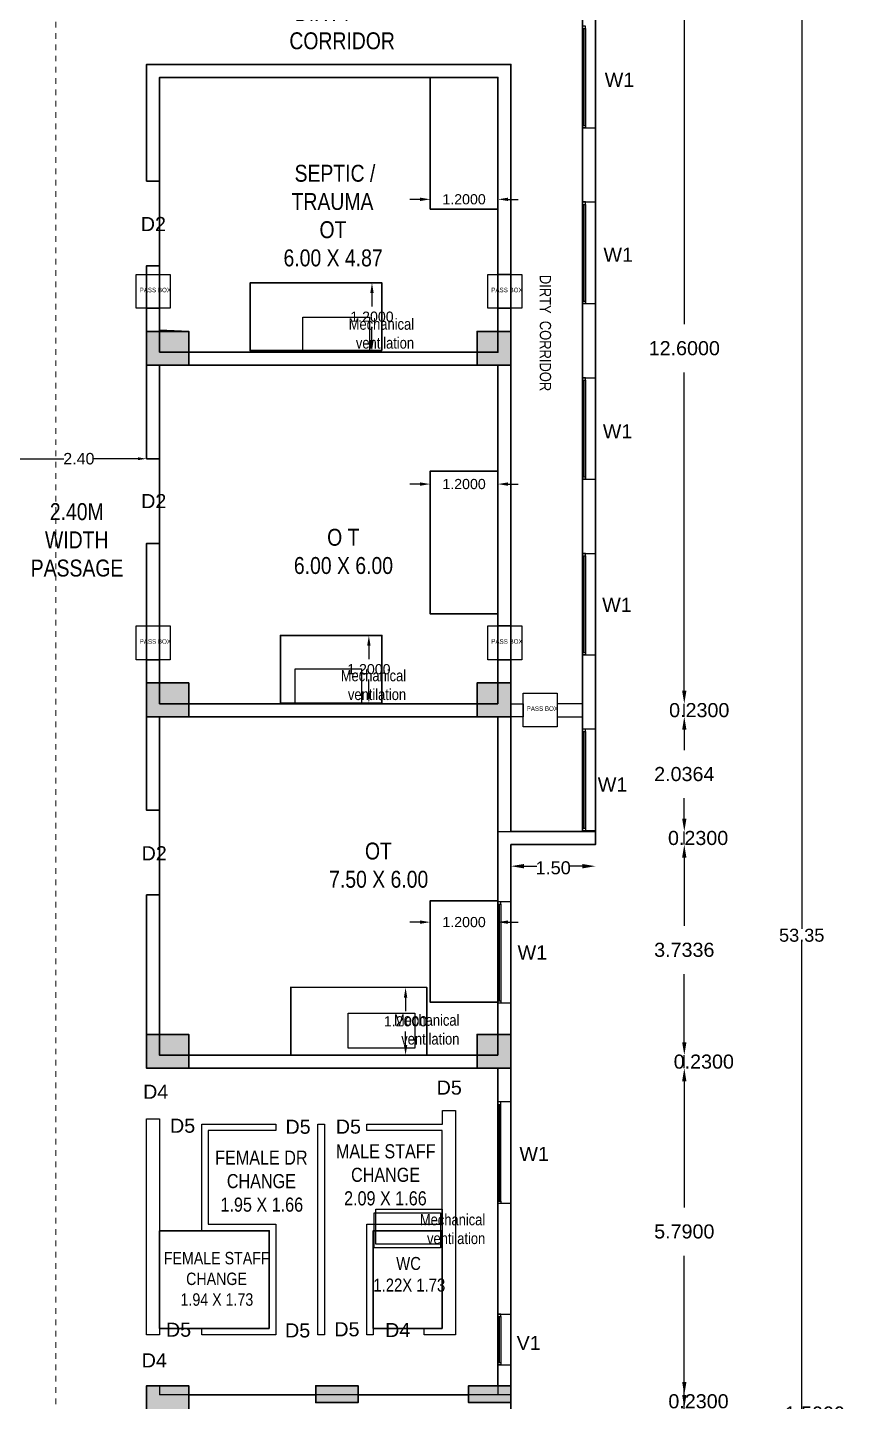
# Model space of a CAD drawing. Header units: metres. Extents: x -38 to 401, y 28 to 287.
# Drawn here: x 223.78 to 238.27, y 114.96 to 139.32 of the extents above; entities that cross this region are included whole.
import ezdxf

# ---------------------------------------------------------------- set-up
doc = ezdxf.new("R2010")
doc.units = ezdxf.units.M
doc.linetypes.add('CENTER', pattern=[2, 1.25, -0.25, 0.25, -0.25])
doc.layers.add('BLK_1_COVERED_AREA', color=140, linetype='Continuous', plot=False)
for name, color, linetype in [('BLK_1_FLR_3_AC_ROOM_10', 117, 'Continuous'), ('BLK_1_FLR_3_AC_ROOM_11', 117, 'Continuous'), ('BLK_1_FLR_3_AC_ROOM_12', 117, 'Continuous'), ('BLK_1_FLR_3_ACROOM_10_LIGHT_VENTILATION_1', 117, 'Continuous'), ('BLK_1_FLR_3_ACROOM_10_LIGHT_VENTILATION_2', 117, 'Continuous'), ('BLK_1_FLR_3_ACROOM_11_LIGHT_VENTILATION_1', 117, 'Continuous'), ('BLK_1_FLR_3_ACROOM_11_LIGHT_VENTILATION_2', 117, 'Continuous'), ('BLK_1_FLR_3_ACROOM_12_LIGHT_VENTILATION_1', 117, 'Continuous'), ('BLK_1_FLR_3_ACROOM_12_LIGHT_VENTILATION_2', 117, 'Continuous'), ('BLK_1_FLR_3_CARPET_AREA', 10, 'Continuous'), ('PATH_WAY', 140, 'Continuous'), ('UBEAM', 1, 'Continuous'), ('UHATCH', 8, 'Continuous')]:
    doc.layers.add(name, color=color, linetype=linetype)
for name, color, linetype, lineweight in [('BLK_1_FLR_3_BLT_UP_AREA', 4, 'Continuous', 30), ('BLK_1_FLR_3_WATER_CLOSET', 4, 'Continuous', 30), ('BLK_1_LVL_3_BLDG_FOOT_PRINT', 4, 'Continuous', 30), ('BLK_1_PLINTH_HEIGHT', 4, 'Continuous', 30), ('UCOLUMN', 6, 'Continuous', 30)]:
    doc.layers.add(name, color=color, linetype=linetype, lineweight=lineweight)
doc.styles.get("Standard").update_dxf_attribs({"font": 'arial.ttf'})
doc.dimstyles.get("Standard").update_dxf_attribs({"dimtxt": 0.18, "dimasz": 0.18, "dimexe": 0.18, "dimexo": 0.0625, "dimgap": 0.09, "dimtad": 0, "dimtih": 1, "dimtoh": 1, "dimdec": 4, "dimzin": 0, "dimdsep": 46, "dimtxsty": 'Standard', "dimcen": 0.09, "dimadec": 0, "dimazin": 0, "dimtfac": 1, "dimtdec": 4, "dimtofl": 0, "dimtmove": 0, "dimatfit": 3, "dimfxl": 0, "dimtolj": 1, "dimtzin": 0, "dimarcsym": 0})
doc.dimstyles.new('STANDARD$0', dxfattribs={"dimtxt": 7, "dimasz": 3, "dimexe": 3, "dimexo": 1, "dimgap": 1.5, "dimtad": 1, "dimdec": 1, "dimzin": 1, "dimdsep": 46, "dimlunit": 4, "dimtxsty": 'Standard', "dimblk": 'OBLIQUE', "dimcen": 0.09375, "dimdle": 1, "dimclrd": 8, "dimclre": 8, "dimclrt": 7, "dimadec": 1, "dimazin": 0, "dimtfac": 1, "dimtdec": 1, "dimtix": 1, "dimtmove": 2, "dimatfit": 3, "dimldrblk": 'ARCHTICK', "dimfxl": 0, "dimfrac": 2, "dimtolj": 1, "dimtzin": 0, "dimarcsym": 0})

# ---------------------------------------------------------------- blocks, each defined once
blk = doc.blocks.new('*D176')
at = {"color": 0, "lineweight": -2}
for p, q in [((232.586, 124.453), (232.818, 124.453)), ((233.626, 124.453), (233.393, 124.453))]:
    blk.add_line(p, q, dxfattribs=at)
at = {"color": 0}
for points in [[(232.586, 124.492), (232.586, 124.415), (232.356, 124.453)], [(233.626, 124.492), (233.626, 124.415), (233.856, 124.453)]]:
    blk.add_solid(points, dxfattribs=at)
at = {"layer": 'Defpoints', "color": 0}
for p in [(232.356, 124.837), (233.856, 124.837), (232.356, 124.453)]:
    blk.add_point(p, dxfattribs=at)
at = {"color": 0, "lineweight": 25, "insert": (233.106, 124.424), "char_height": 0.23, "attachment_point": 5}
blk.add_mtext('\\A1;1.50', dxfattribs=at)
blk = doc.blocks.new('*D183')
at = {"color": 0, "lineweight": -2}
for p, q in [((237.513, 149.673), (237.513, 123.345)), ((237.513, 96.783), (237.513, 123.11))]:
    blk.add_line(p, q, dxfattribs=at)
at = {"color": 0}
for points in [[(237.474, 149.673), (237.551, 149.673), (237.513, 149.903)], [(237.474, 96.783), (237.551, 96.783), (237.513, 96.553)]]:
    blk.add_solid(points, dxfattribs=at)
at = {"layer": 'Defpoints', "color": 0}
for p in [(233.856, 149.903), (232.356, 96.553), (237.513, 96.553)]:
    blk.add_point(p, dxfattribs=at)
at = {"color": 0, "lineweight": 25, "insert": (237.513, 123.228), "char_height": 0.23, "attachment_point": 5}
blk.add_mtext('\\A1;53.35', dxfattribs=at)
blk = doc.blocks.new('A$C4CCF6BF3')
at = {"layer": 'UHATCH', "linetype": 'Continuous'}
h = blk.add_hatch(color=256, dxfattribs=at)
h.dxf.hatch_style = 1
h.paths.add_polyline_path([(750, 0), (750, 300), (0, 300), (0, 0)])
at = {"layer": 'UCOLUMN', "linetype": 'Continuous'}
blk.add_lwpolyline([(0, 300), (0, 0), (750, 0), (750, 300)], close=True, dxfattribs=at)
blk = doc.blocks.new('600X600')
at = {"layer": 'UHATCH', "linetype": 'Continuous'}
h = blk.add_hatch(color=256, dxfattribs=at)
h.dxf.hatch_style = 1
h.paths.add_polyline_path([(600, 600), (0, 600), (0, 0), (600, 0)])
at = {"layer": 'UCOLUMN', "linetype": 'Continuous'}
blk.add_lwpolyline([(0, 0), (600, 0), (600, 600), (0, 600)], close=True, dxfattribs=at)
blk = doc.blocks.new('750 x 750')
blk.add_blockref('600X600', (0, 75))
blk = doc.blocks.new('600X750')
at = {"layer": 'UHATCH', "linetype": 'Continuous'}
h = blk.add_hatch(color=256, dxfattribs=at)
h.dxf.hatch_style = 1
h.paths.add_polyline_path([(0, 600), (-750, 600), (-750, 0), (0, 0)])
at = {"layer": 'UCOLUMN', "linetype": 'Continuous'}
blk.add_lwpolyline([(0, 0), (-750, 0), (-750, 600), (0, 600)], close=True, dxfattribs=at)
blk = doc.blocks.new('ASDFSDFSDFDFD')
at = {"layer": 'UBEAM'}
for name, p in [('600X750', (-5710, 21690)), ('600X750', (-5710, 15460)), ('600X750', (-5710, 9230)), ('600X750', (-5710, 3003)), ('A$C4CCF6BF3', (-3460, 3302)), ('A$C4CCF6BF3', (-750, 3302))]:
    blk.add_blockref(name, p, dxfattribs=at)
at = {"layer": 'UBEAM', "linetype": 'Continuous', "xscale": -1}
for p in [(0, 21615), (0, 15385), (0, 9155)]:
    blk.add_blockref('750 x 750', p, dxfattribs=at)
blk = doc.blocks.new('*D466')
at = {"color": 0, "lineweight": -2}
for p, q in [((235.431, 115.083), (235.431, 115.313)), ((235.431, 113.673), (235.431, 114.853)), ((235.431, 113.443), (235.431, 113.213))]:
    blk.add_line(p, q, dxfattribs=at)
at = {"color": 0}
for points in [[(235.393, 115.083), (235.469, 115.083), (235.431, 114.853)], [(235.393, 113.443), (235.469, 113.443), (235.431, 113.673)]]:
    blk.add_solid(points, dxfattribs=at)
at = {"layer": 'Defpoints', "color": 0}
for p in [(232.126, 114.853), (235.431, 114.853), (232.126, 113.673)]:
    blk.add_point(p, dxfattribs=at)
at = {"color": 0, "lineweight": 25, "insert": (235.188, 114.263), "char_height": 0.25, "attachment_point": 5}
blk.add_mtext('\\A1;1.1800', dxfattribs=at)
blk = doc.blocks.new('*D467')
at = {"color": 0, "lineweight": -2}
for p, q in [((235.431, 115.313), (235.431, 115.543)), ((235.431, 114.853), (235.431, 115.083)), ((235.431, 114.623), (235.431, 114.393))]:
    blk.add_line(p, q, dxfattribs=at)
at = {"color": 0}
for points in [[(235.393, 115.313), (235.469, 115.313), (235.431, 115.083)], [(235.393, 114.623), (235.469, 114.623), (235.431, 114.853)]]:
    blk.add_solid(points, dxfattribs=at)
at = {"layer": 'Defpoints', "color": 0}
for p in [(232.356, 115.083), (235.431, 115.083), (232.126, 114.853)]:
    blk.add_point(p, dxfattribs=at)
at = {"color": 0, "lineweight": 25, "insert": (235.683, 114.968), "char_height": 0.25, "attachment_point": 5}
blk.add_mtext('\\A1;0.2300', dxfattribs=at)
blk = doc.blocks.new('*D468')
at = {"color": 0, "lineweight": -2}
for p, q in [((235.431, 120.643), (235.431, 118.406)), ((235.431, 115.313), (235.431, 117.55))]:
    blk.add_line(p, q, dxfattribs=at)
at = {"color": 0}
for points in [[(235.393, 120.643), (235.469, 120.643), (235.431, 120.873)], [(235.393, 115.313), (235.469, 115.313), (235.431, 115.083)]]:
    blk.add_solid(points, dxfattribs=at)
at = {"layer": 'Defpoints', "color": 0}
for p in [(232.126, 120.873), (235.431, 120.873), (232.356, 115.083)]:
    blk.add_point(p, dxfattribs=at)
at = {"color": 0, "lineweight": 25, "insert": (235.431, 117.978), "char_height": 0.25, "attachment_point": 5}
blk.add_mtext('\\A1;5.7900', dxfattribs=at)
blk = doc.blocks.new('*D469')
at = {"color": 0, "lineweight": -2}
for p, q in [((235.431, 121.333), (235.431, 121.563)), ((235.431, 120.873), (235.431, 121.103)), ((235.431, 120.643), (235.431, 120.413))]:
    blk.add_line(p, q, dxfattribs=at)
at = {"color": 0}
for points in [[(235.393, 121.333), (235.469, 121.333), (235.431, 121.103)], [(235.393, 120.643), (235.469, 120.643), (235.431, 120.873)]]:
    blk.add_solid(points, dxfattribs=at)
at = {"layer": 'Defpoints', "color": 0}
for p in [(232.126, 121.103), (235.431, 121.103), (232.126, 120.873)]:
    blk.add_point(p, dxfattribs=at)
at = {"color": 0, "lineweight": 25, "insert": (235.777, 120.988), "char_height": 0.25, "attachment_point": 5}
blk.add_mtext('\\A1;0.2300', dxfattribs=at)
blk = doc.blocks.new('*D470')
at = {"color": 0, "lineweight": -2}
for p, q in [((235.431, 124.607), (235.431, 123.397)), ((235.431, 121.333), (235.431, 122.542))]:
    blk.add_line(p, q, dxfattribs=at)
at = {"color": 0}
for points in [[(235.393, 124.607), (235.469, 124.607), (235.431, 124.837)], [(235.393, 121.333), (235.469, 121.333), (235.431, 121.103)]]:
    blk.add_solid(points, dxfattribs=at)
at = {"layer": 'Defpoints', "color": 0}
for p in [(232.356, 124.837), (235.431, 124.837), (232.126, 121.103)]:
    blk.add_point(p, dxfattribs=at)
at = {"color": 0, "lineweight": 25, "insert": (235.431, 122.97), "char_height": 0.25, "attachment_point": 5}
blk.add_mtext('\\A1;3.7336', dxfattribs=at)
blk = doc.blocks.new('*D471')
at = {"color": 0, "lineweight": -2}
for p, q in [((235.431, 125.297), (235.431, 125.527)), ((235.431, 124.837), (235.431, 125.067)), ((235.431, 124.607), (235.431, 124.377))]:
    blk.add_line(p, q, dxfattribs=at)
at = {"color": 0}
for points in [[(235.393, 125.297), (235.469, 125.297), (235.431, 125.067)], [(235.393, 124.607), (235.469, 124.607), (235.431, 124.837)]]:
    blk.add_solid(points, dxfattribs=at)
at = {"layer": 'Defpoints', "color": 0}
for p in [(232.126, 125.067), (235.431, 125.067), (232.356, 124.837)]:
    blk.add_point(p, dxfattribs=at)
at = {"color": 0, "lineweight": 25, "insert": (235.676, 124.952), "char_height": 0.25, "attachment_point": 5}
blk.add_mtext('\\A1;0.2300', dxfattribs=at)
blk = doc.blocks.new('*D472')
at = {"color": 0, "lineweight": -2}
for p, q in [((235.431, 126.873), (235.431, 126.512)), ((235.431, 125.297), (235.431, 125.657))]:
    blk.add_line(p, q, dxfattribs=at)
at = {"color": 0}
for points in [[(235.393, 126.873), (235.469, 126.873), (235.431, 127.103)], [(235.393, 125.297), (235.469, 125.297), (235.431, 125.067)]]:
    blk.add_solid(points, dxfattribs=at)
at = {"layer": 'Defpoints', "color": 0}
for p in [(232.126, 127.103), (235.431, 127.103), (232.126, 125.067)]:
    blk.add_point(p, dxfattribs=at)
at = {"color": 0, "lineweight": 25, "insert": (235.431, 126.085), "char_height": 0.25, "attachment_point": 5}
blk.add_mtext('\\A1;2.0364', dxfattribs=at)
blk = doc.blocks.new('*D473')
at = {"color": 0, "lineweight": -2}
for p, q in [((235.431, 127.563), (235.431, 127.793)), ((235.431, 127.103), (235.431, 127.333)), ((235.431, 126.873), (235.431, 126.643))]:
    blk.add_line(p, q, dxfattribs=at)
at = {"color": 0}
for points in [[(235.393, 127.563), (235.469, 127.563), (235.431, 127.333)], [(235.393, 126.873), (235.469, 126.873), (235.431, 127.103)]]:
    blk.add_solid(points, dxfattribs=at)
at = {"layer": 'Defpoints', "color": 0}
for p in [(232.126, 127.333), (235.431, 127.333), (232.126, 127.103)]:
    blk.add_point(p, dxfattribs=at)
at = {"color": 0, "lineweight": 25, "insert": (235.696, 127.218), "char_height": 0.25, "attachment_point": 5}
blk.add_mtext('\\A1;0.2300', dxfattribs=at)
blk = doc.blocks.new('*D474')
at = {"color": 0, "lineweight": -2}
for p, q in [((235.431, 139.703), (235.431, 134.061)), ((235.431, 127.563), (235.431, 133.205))]:
    blk.add_line(p, q, dxfattribs=at)
at = {"color": 0}
for points in [[(235.393, 139.703), (235.469, 139.703), (235.431, 139.933)], [(235.393, 127.563), (235.469, 127.563), (235.431, 127.333)]]:
    blk.add_solid(points, dxfattribs=at)
at = {"layer": 'Defpoints', "color": 0}
for p in [(233.626, 139.933), (235.431, 139.933), (232.126, 127.333)]:
    blk.add_point(p, dxfattribs=at)
at = {"color": 0, "lineweight": 25, "insert": (235.431, 133.633), "char_height": 0.25, "attachment_point": 5}
blk.add_mtext('\\A1;12.6000', dxfattribs=at)
blk = doc.blocks.new('*D494')
at = {"color": 0, "lineweight": -2}
blk.add_line((239.229, 114.231), (239.229, 115.271), dxfattribs=at)
at = {"color": 0}
for points in [[(239.191, 115.271), (239.268, 115.271), (239.229, 115.501)], [(239.191, 114.231), (239.268, 114.231), (239.229, 114.001)]]:
    blk.add_solid(points, dxfattribs=at)
at = {"layer": 'Defpoints', "color": 0}
for p in [(239.229, 115.501), (241.071, 115.501), (241.071, 114.001)]:
    blk.add_point(p, dxfattribs=at)
at = {"color": 0, "lineweight": 25, "insert": (237.744, 114.751), "char_height": 0.25, "attachment_point": 5}
blk.add_mtext('\\A1;1.5000', dxfattribs=at)
blk = doc.blocks.new('*D742')
at = {"layer": 'Defpoints', "color": 0}
for p in [(223.496, 131.675), (223.496, 131.675), (225.896, 131.675)]:
    blk.add_point(p, dxfattribs=at)
at = {"layer": 'PATH_WAY', "color": 0, "lineweight": -2}
for p, q in [((223.648, 131.675), (224.428, 131.675)), ((225.743, 131.675), (224.963, 131.675))]:
    blk.add_line(p, q, dxfattribs=at)
at = {"layer": 'PATH_WAY', "color": 0}
for points in [[(223.648, 131.701), (223.648, 131.65), (223.496, 131.675)], [(225.743, 131.701), (225.743, 131.65), (225.896, 131.675)]]:
    blk.add_solid(points, dxfattribs=at)
at = {"layer": 'PATH_WAY', "color": 0, "lineweight": 30, "insert": (224.696, 131.675), "char_height": 0.2032, "attachment_point": 5}
blk.add_mtext('\\A1;2.40', dxfattribs=at)
blk = doc.blocks.new('*D979')
at = {"layer": 'BLK_1_FLR_3_ACROOM_12_LIGHT_VENTILATION_1', "color": 0, "lineweight": -2}
for p, q in [((230.006, 134.792), (229.713, 134.792)), ((229.893, 134.612), (229.893, 134.374)), ((229.893, 133.772), (229.893, 134.011)), ((230.006, 133.592), (229.713, 133.592))]:
    blk.add_line(p, q, dxfattribs=at)
at = {"layer": 'BLK_1_FLR_3_ACROOM_12_LIGHT_VENTILATION_1', "color": 0}
for points in [[(229.863, 134.612), (229.923, 134.612), (229.893, 134.792)], [(229.863, 133.772), (229.923, 133.772), (229.893, 133.592)]]:
    blk.add_solid(points, dxfattribs=at)
at = {"layer": 'Defpoints', "color": 0}
for p in [(230.069, 134.792), (229.893, 133.592), (230.069, 133.592)]:
    blk.add_point(p, dxfattribs=at)
at = {"layer": 'BLK_1_FLR_3_ACROOM_12_LIGHT_VENTILATION_1', "color": 0, "lineweight": 30, "insert": (229.893, 134.192), "char_height": 0.18, "attachment_point": 5}
blk.add_mtext('\\A1;1.2000', dxfattribs=at)
blk = doc.blocks.new('*D980')
at = {"layer": 'BLK_1_FLR_3_ACROOM_11_LIGHT_VENTILATION_1', "color": 0, "lineweight": -2}
for p, q in [((230.006, 128.544), (229.658, 128.544)), ((229.838, 128.364), (229.838, 128.125)), ((229.838, 127.524), (229.838, 127.762)), ((230.006, 127.344), (229.658, 127.344))]:
    blk.add_line(p, q, dxfattribs=at)
at = {"layer": 'BLK_1_FLR_3_ACROOM_11_LIGHT_VENTILATION_1', "color": 0}
for points in [[(229.808, 128.364), (229.868, 128.364), (229.838, 128.544)], [(229.808, 127.524), (229.868, 127.524), (229.838, 127.344)]]:
    blk.add_solid(points, dxfattribs=at)
at = {"layer": 'Defpoints', "color": 0}
for p in [(230.069, 128.544), (229.838, 127.344), (230.069, 127.344)]:
    blk.add_point(p, dxfattribs=at)
at = {"layer": 'BLK_1_FLR_3_ACROOM_11_LIGHT_VENTILATION_1', "color": 0, "lineweight": 30, "insert": (229.838, 127.944), "char_height": 0.18, "attachment_point": 5}
blk.add_mtext('\\A1;1.2000', dxfattribs=at)
blk = doc.blocks.new('*D981')
at = {"layer": 'BLK_1_FLR_3_ACROOM_10_LIGHT_VENTILATION_1', "color": 0, "lineweight": -2}
for p, q in [((230.926, 123.778), (230.926, 123.282)), ((232.126, 123.778), (232.126, 123.282)), ((230.746, 123.462), (230.566, 123.462)), ((232.306, 123.462), (232.486, 123.462))]:
    blk.add_line(p, q, dxfattribs=at)
at = {"layer": 'BLK_1_FLR_3_ACROOM_10_LIGHT_VENTILATION_1', "color": 0}
for points in [[(230.746, 123.492), (230.746, 123.432), (230.926, 123.462)], [(232.306, 123.492), (232.306, 123.432), (232.126, 123.462)]]:
    blk.add_solid(points, dxfattribs=at)
at = {"layer": 'Defpoints', "color": 0}
for p in [(230.926, 123.84), (232.126, 123.84), (232.126, 123.462)]:
    blk.add_point(p, dxfattribs=at)
at = {"layer": 'BLK_1_FLR_3_ACROOM_10_LIGHT_VENTILATION_1', "color": 0, "lineweight": 30, "insert": (231.526, 123.462), "char_height": 0.18, "attachment_point": 5}
blk.add_mtext('\\A1;1.2000', dxfattribs=at)
blk = doc.blocks.new('*D1090')
at = {"layer": 'BLK_1_FLR_3_ACROOM_10_LIGHT_VENTILATION_2', "color": 0, "lineweight": -2}
for p, q in [((230.805, 122.303), (230.309, 122.303)), ((230.489, 122.123), (230.489, 121.885)), ((230.489, 121.283), (230.489, 121.521)), ((230.805, 121.103), (230.309, 121.103))]:
    blk.add_line(p, q, dxfattribs=at)
at = {"layer": 'BLK_1_FLR_3_ACROOM_10_LIGHT_VENTILATION_2', "color": 0}
for points in [[(230.459, 122.123), (230.519, 122.123), (230.489, 122.303)], [(230.459, 121.283), (230.519, 121.283), (230.489, 121.103)]]:
    blk.add_solid(points, dxfattribs=at)
at = {"layer": 'Defpoints', "color": 0}
for p in [(230.867, 122.303), (230.489, 121.103), (230.867, 121.103)]:
    blk.add_point(p, dxfattribs=at)
at = {"layer": 'BLK_1_FLR_3_ACROOM_10_LIGHT_VENTILATION_2', "color": 0, "lineweight": 30, "insert": (230.489, 121.703), "char_height": 0.18, "attachment_point": 5}
blk.add_mtext('\\A1;1.2000', dxfattribs=at)
blk = doc.blocks.new('*D1091')
at = {"layer": 'BLK_1_FLR_3_ACROOM_11_LIGHT_VENTILATION_2', "color": 0, "lineweight": -2}
for p, q in [((230.926, 131.394), (230.926, 131.046)), ((232.126, 131.394), (232.126, 131.046)), ((230.746, 131.226), (230.566, 131.226)), ((232.306, 131.226), (232.486, 131.226))]:
    blk.add_line(p, q, dxfattribs=at)
at = {"layer": 'BLK_1_FLR_3_ACROOM_11_LIGHT_VENTILATION_2', "color": 0}
for points in [[(230.746, 131.256), (230.746, 131.196), (230.926, 131.226)], [(232.306, 131.256), (232.306, 131.196), (232.126, 131.226)]]:
    blk.add_solid(points, dxfattribs=at)
at = {"layer": 'Defpoints', "color": 0}
for p in [(230.926, 131.457), (232.126, 131.457), (232.126, 131.226)]:
    blk.add_point(p, dxfattribs=at)
at = {"layer": 'BLK_1_FLR_3_ACROOM_11_LIGHT_VENTILATION_2', "color": 0, "lineweight": 30, "insert": (231.526, 131.226), "char_height": 0.18, "attachment_point": 5}
blk.add_mtext('\\A1;1.2000', dxfattribs=at)
blk = doc.blocks.new('*D1092')
at = {"layer": 'BLK_1_FLR_3_ACROOM_12_LIGHT_VENTILATION_2', "color": 0, "lineweight": -2}
for p, q in [((230.926, 136.159), (230.926, 136.453)), ((232.126, 136.159), (232.126, 136.453)), ((230.746, 136.273), (230.566, 136.273)), ((232.306, 136.273), (232.486, 136.273))]:
    blk.add_line(p, q, dxfattribs=at)
at = {"layer": 'BLK_1_FLR_3_ACROOM_12_LIGHT_VENTILATION_2', "color": 0}
for points in [[(230.746, 136.303), (230.746, 136.243), (230.926, 136.273)], [(232.306, 136.303), (232.306, 136.243), (232.126, 136.273)]]:
    blk.add_solid(points, dxfattribs=at)
at = {"layer": 'Defpoints', "color": 0}
for p in [(230.926, 136.273), (230.926, 136.097), (232.126, 136.097)]:
    blk.add_point(p, dxfattribs=at)
at = {"layer": 'BLK_1_FLR_3_ACROOM_12_LIGHT_VENTILATION_2', "color": 0, "lineweight": 30, "insert": (231.526, 136.273), "char_height": 0.18, "attachment_point": 5}
blk.add_mtext('\\A1;1.2000', dxfattribs=at)

msp = doc.modelspace()

# ---------------------------------------------------------------- linework, layer by layer
at = {"linetype": 'CENTER', "lineweight": 20, "ltscale": 0.05}
msp.add_line((224.28651, 151.61908), (224.28651, 94.40435), dxfattribs=at)
at = {"color": 7, "lineweight": 25}
for p, q in [((233.85571, 137.54193), (233.85571, 139.34193)), ((233.62572, 137.55799), (233.62571, 139.29934)), ((233.64628, 137.58452), (233.64627, 139.29934)), ((233.6548, 137.58452), (233.65479, 139.29934)), ((233.67682, 139.29934), (233.67683, 137.55799)), ((225.89571, 138.66293), (232.35571, 138.66293)), ((225.89571, 136.59543), (225.89571, 138.66293)), ((232.35571, 138.66293), (232.35571, 134.94259)), ((232.12571, 138.43293), (226.12571, 138.43293)), ((226.12571, 138.43293), (226.12571, 136.59543)), ((232.12571, 134.94259), (232.12571, 138.43293)), ((233.62571, 137.54193), (233.85571, 137.54193)), ((233.85571, 137.54193), (233.85571, 136.22693)), ((226.12571, 136.59543), (225.89571, 136.59543)), ((233.62571, 136.22693), (233.85571, 136.22693)), ((233.62572, 134.44299), (233.62571, 136.18434)), ((233.64628, 134.46952), (233.64627, 136.18434)), ((233.6548, 134.46952), (233.65479, 136.18434)), ((233.67682, 136.18434), (233.67683, 134.44299)), ((233.85571, 134.42693), (233.85571, 136.22693)), ((232.35571, 134.94259), (232.12571, 134.94259)), ((225.89571, 133.56293), (225.89571, 134.34259)), ((225.89571, 134.34259), (226.12571, 134.34259)), ((226.12571, 134.34259), (226.12571, 133.56293)), ((232.12571, 133.56293), (232.12571, 134.34259)), ((232.12571, 134.34259), (232.35571, 134.34259)), ((232.35571, 134.34259), (232.35571, 128.71259)), ((233.62571, 134.42693), (233.85571, 134.42693)), ((233.85571, 134.42693), (233.85571, 133.11193)), ((226.12571, 133.56293), (232.12571, 133.56293)), ((225.89571, 131.67543), (225.89571, 133.33293)), ((232.12571, 133.33293), (226.12571, 133.33293)), ((226.12571, 133.33293), (226.12571, 131.67543)), ((232.12571, 128.71259), (232.12571, 133.33293)), ((233.62571, 133.11193), (233.85571, 133.11193)), ((233.62572, 131.32799), (233.62571, 133.06934)), ((233.64628, 131.35452), (233.64627, 133.06934)), ((233.6548, 131.35452), (233.65479, 133.06934)), ((233.67682, 133.06934), (233.67683, 131.32799)), ((233.85571, 131.31193), (233.85571, 133.11193)), ((226.12571, 131.67543), (225.89571, 131.67543)), ((233.62571, 131.31193), (233.85571, 131.31193)), ((233.85571, 131.31193), (233.85571, 129.99693)), ((233.62571, 129.99693), (233.85571, 129.99693)), ((233.62572, 128.21299), (233.62571, 129.95434)), ((233.64628, 128.23952), (233.64627, 129.95434)), ((233.6548, 128.23952), (233.65479, 129.95434)), ((233.67682, 129.95434), (233.67683, 128.21299)), ((233.85571, 128.19693), (233.85571, 129.99693)), ((232.35571, 128.71259), (232.12571, 128.71259)), ((233.62571, 128.19693), (233.85571, 128.19693)), ((233.85571, 128.19693), (233.85571, 126.88193)), ((233.85571, 126.88193), (233.62571, 126.88193)), ((233.62572, 125.09799), (233.62571, 126.83934)), ((233.64628, 125.12452), (233.64627, 126.83934)), ((233.6548, 125.12452), (233.65479, 126.83934)), ((233.67682, 126.83934), (233.67683, 125.09799)), ((233.85571, 124.83651), (233.85571, 126.88193)), ((232.12571, 121.10293), (232.12571, 125.06651)), ((232.12571, 125.06651), (233.85571, 125.06651)), ((233.85571, 125.08193), (233.62571, 125.08193)), ((232.35571, 120.87293), (232.35571, 124.83651)), ((232.35571, 124.83651), (233.85571, 124.83651)), ((226.12571, 123.94543), (225.89571, 123.94543)), ((225.89571, 123.94543), (225.89571, 121.47293)), ((226.12571, 121.10293), (226.12571, 123.94543)), ((232.35571, 123.82443), (232.12571, 123.82443)), ((232.12572, 122.04049), (232.12571, 123.78184)), ((232.14628, 122.06702), (232.14627, 123.78184)), ((232.1548, 122.06702), (232.15479, 123.78184)), ((232.17682, 123.78184), (232.17683, 122.04049)), ((232.35571, 122.02443), (232.35571, 123.82443)), ((232.35571, 122.02443), (232.12571, 122.02443)), ((232.12571, 121.10293), (226.12571, 121.10293)), ((225.89571, 120.87293), (232.12569, 120.87293)), ((232.12569, 120.87293), (232.12569, 115.08293)), ((232.35568, 120.87293), (232.35571, 120.87293)), ((232.35568, 120.87293), (232.35568, 115.08293)), ((232.35568, 120.27418), (232.12568, 120.27418)), ((232.12569, 120.25813), (232.12568, 118.51677)), ((232.14624, 120.23159), (232.14623, 118.51677)), ((232.15476, 120.23159), (232.15475, 118.51677)), ((232.17679, 118.51677), (232.1768, 120.25813)), ((232.35568, 120.27418), (232.35568, 118.47418)), ((225.89571, 119.97293), (226.12571, 119.97293)), ((225.89572, 116.14543), (225.89572, 119.97293)), ((226.12571, 119.97293), (226.12571, 116.14543)), ((232.12568, 118.47418), (232.12568, 117.27543)), ((232.35568, 118.47418), (232.12568, 118.47418)), ((232.35568, 118.47418), (232.35568, 116.51418)), ((232.12568, 117.04543), (232.12568, 116.51418)), ((232.35571, 116.14708), (232.35571, 117.04543)), ((232.12568, 116.51418), (232.35568, 116.51418)), ((232.12568, 115.63024), (232.12568, 116.47159)), ((232.14623, 115.65677), (232.14624, 116.47159)), ((232.15475, 115.65677), (232.15475, 116.47159)), ((232.17679, 116.47159), (232.17679, 115.63024)), ((232.35567, 115.61418), (232.35568, 116.51418)), ((226.12571, 116.14543), (225.89572, 116.14543)), ((232.12568, 115.61418), (232.35568, 115.61418)), ((232.35571, 115.08293), (232.35571, 107.70777))]:
    msp.add_line(p, q, dxfattribs=at)
for points in [[(233.62571, 139.29934), (233.67682, 139.29934), (233.67682, 139.34193), (233.62571, 139.34193)], [(233.62572, 137.58452), (233.67683, 137.58452), (233.67683, 137.54193), (233.62572, 137.54193)], [(233.62571, 136.18434), (233.67682, 136.18434), (233.67682, 136.22693), (233.62571, 136.22693)], [(226.3129, 134.34259), (225.7129, 134.34259), (225.7129, 134.94259), (226.3129, 134.94259)], [(225.89571, 134.94259), (226.12571, 134.94259), (226.12571, 135.09543), (225.89571, 135.09543)], [(232.5479, 134.34259), (231.9479, 134.34259), (231.9479, 134.94259), (232.5479, 134.94259)], [(233.62572, 134.46952), (233.67683, 134.46952), (233.67683, 134.42693), (233.62572, 134.42693)], [(228.66956, 134.18435), (229.84899, 134.18435), (229.84899, 133.56293), (228.66956, 133.56293)], [(233.62571, 133.06934), (233.67682, 133.06934), (233.67682, 133.11193), (233.62571, 133.11193)], [(233.62572, 131.35452), (233.67683, 131.35452), (233.67683, 131.31193), (233.62572, 131.31193)], [(225.89571, 128.71259), (226.12571, 128.71259), (226.12571, 130.17543), (225.89571, 130.17543)], [(233.62571, 129.95434), (233.67682, 129.95434), (233.67682, 129.99693), (233.62571, 129.99693)], [(226.3129, 128.11259), (225.7129, 128.11259), (225.7129, 128.71259), (226.3129, 128.71259)], [(232.5479, 128.11259), (231.9479, 128.11259), (231.9479, 128.71259), (232.5479, 128.71259)], [(233.62572, 128.23952), (233.67683, 128.23952), (233.67683, 128.19693), (233.62572, 128.19693)], [(228.52867, 127.95435), (229.7081, 127.95435), (229.7081, 127.33293), (228.52867, 127.33293)], [(233.17527, 126.92293), (232.57527, 126.92293), (232.57527, 127.52293), (233.17527, 127.52293)], [(233.62571, 126.83934), (233.67682, 126.83934), (233.67682, 126.88193), (233.62571, 126.88193)], [(233.62572, 125.12452), (233.67683, 125.12452), (233.67683, 125.08193), (233.62572, 125.08193)], [(232.12571, 123.78184), (232.17682, 123.78184), (232.17682, 123.82443), (232.12571, 123.82443)], [(232.12572, 122.06702), (232.17683, 122.06702), (232.17683, 122.02443), (232.12572, 122.02443)], [(229.47381, 121.84809), (230.65324, 121.84809), (230.65324, 121.22667), (229.47381, 121.22667)], [(232.12569, 120.23159), (232.1768, 120.23159), (232.1768, 120.27418), (232.12569, 120.27418)], [(228.9357, 119.88093), (229.0507, 119.88093), (229.0507, 116.14543), (228.9357, 116.14543)], [(229.96127, 118.37422), (231.1407, 118.37422), (231.1407, 117.7528), (229.96127, 117.7528)], [(232.12568, 118.51677), (232.17679, 118.51677), (232.17679, 118.47418), (232.12568, 118.47418)], [(229.93116, 118.31194), (231.11059, 118.31194), (231.11059, 117.69052), (229.93116, 117.69052)], [(232.12568, 116.47159), (232.17679, 116.47159), (232.17679, 116.51418), (232.12568, 116.51418)], [(232.12568, 115.65677), (232.17679, 115.65677), (232.17679, 115.61418), (232.12568, 115.61418)]]:
    msp.add_lwpolyline(points, close=True, dxfattribs=at)
for points in [[(233.62571, 137.54193), (233.62571, 136.22693)], [(233.62571, 134.42693), (233.62571, 133.11193)], [(233.62571, 131.31193), (233.62571, 129.99693)], [(225.89571, 128.11259), (226.12571, 128.11259), (226.12571, 127.33293), (232.12571, 127.33293), (232.12571, 128.11259), (232.35571, 128.11259), (232.35571, 127.33293), (232.57527, 127.33293), (232.57527, 127.10293), (226.12571, 127.10293), (226.12571, 125.44543), (225.89571, 125.44543), (225.89571, 128.11259)], [(233.62571, 128.19693), (233.62571, 127.33293), (233.17527, 127.33293), (233.17527, 127.10293), (233.62571, 127.10293), (233.62571, 126.88193)], [(229.8007, 119.88085), (231.14571, 119.88093), (231.14583, 120.12294), (231.37571, 120.12294), (231.37571, 116.14543), (230.8157, 116.14543), (230.8157, 116.26043), (231.1407, 116.26043), (231.1407, 117.99168), (229.9157, 117.99168), (229.9157, 116.14543), (229.8007, 116.14562), (229.8007, 118.10668), (231.1407, 118.10668), (231.1407, 119.76593), (229.8007, 119.76593), (229.8007, 119.88085)], [(226.8757, 116.14543), (226.8757, 116.26043), (228.0707, 116.26043), (228.0707, 117.99168), (226.8757, 117.99168), (226.8757, 119.88093), (228.1857, 119.88079), (228.1857, 119.76593), (226.9907, 119.76593), (226.9907, 118.10668), (228.1857, 118.10668), (228.1857, 116.14543), (226.8757, 116.14543)], [(225.89572, 115.08293), (225.89571, 115.24543), (226.12571, 115.24543), (226.12571, 115.08293)], [(232.35571, 115.08293), (226.12571, 115.08293)]]:
    msp.add_lwpolyline(points, dxfattribs=at)
at = {"layer": 'BLK_1_COVERED_AREA', "color": 140, "lineweight": 30}
msp.add_lwpolyline([(210.80571, 96.55304), (210.80571, 114.85374), (209.73558, 114.85304), (209.73558, 149.89714), (233.85571, 149.90304), (233.85571, 124.83662), (232.35571, 124.83662), (232.35571, 96.55304)], close=True, dxfattribs=at)
at = {"layer": 'BLK_1_FLR_3_AC_ROOM_10', "color": 2, "lineweight": 30}
msp.add_lwpolyline([(232.12569, 121.10293), (226.12571, 121.10293), (226.12571, 127.10293), (232.12569, 127.10293)], close=True, dxfattribs=at)
at = {"layer": 'BLK_1_FLR_3_AC_ROOM_11', "color": 2, "lineweight": 30}
msp.add_lwpolyline([(232.12571, 127.33293), (226.12571, 127.33293), (226.12571, 133.33293), (232.12571, 133.33293)], close=True, dxfattribs=at)
at = {"layer": 'BLK_1_FLR_3_AC_ROOM_12', "color": 2, "lineweight": 30}
msp.add_lwpolyline([(226.12571, 133.56293), (232.12571, 133.56293), (232.12571, 138.43293), (226.12571, 138.43293)], close=True, dxfattribs=at)
at = {"layer": 'BLK_1_FLR_3_ACROOM_10_LIGHT_VENTILATION_1', "color": 2, "lineweight": 30}
msp.add_lwpolyline([(232.12572, 123.84049), (232.12572, 122.04049), (230.92572, 122.04049), (230.92572, 123.84049)], close=True, dxfattribs=at)
at = {"layer": 'BLK_1_FLR_3_ACROOM_10_LIGHT_VENTILATION_2', "color": 2, "lineweight": 30}
msp.add_lwpolyline([(230.86736, 121.10293), (228.45531, 121.11067), (228.45531, 122.31067), (230.86736, 122.30293)], close=True, dxfattribs=at)
at = {"layer": 'BLK_1_FLR_3_ACROOM_11_LIGHT_VENTILATION_1', "color": 2, "lineweight": 30}
msp.add_lwpolyline([(230.06896, 127.34357), (228.26896, 127.34357), (228.26896, 128.54357), (230.06896, 128.54357)], close=True, dxfattribs=at)
at = {"layer": 'BLK_1_FLR_3_ACROOM_11_LIGHT_VENTILATION_2', "color": 2, "lineweight": 30}
msp.add_lwpolyline([(232.12571, 131.45684), (232.12571, 128.92609), (230.92571, 128.92609), (230.92571, 131.45684)], close=True, dxfattribs=at)
at = {"layer": 'BLK_1_FLR_3_ACROOM_12_LIGHT_VENTILATION_1', "color": 2, "lineweight": 30}
msp.add_lwpolyline([(230.06896, 133.59241), (227.73262, 133.59241), (227.73262, 134.79241), (230.06896, 134.79241)], close=True, dxfattribs=at)
at = {"layer": 'BLK_1_FLR_3_ACROOM_12_LIGHT_VENTILATION_2', "color": 2, "lineweight": 30}
msp.add_lwpolyline([(230.92571, 136.0966), (230.92571, 138.43293), (232.12571, 138.43293), (232.12571, 136.0966)], close=True, dxfattribs=at)
at = {"layer": 'BLK_1_FLR_3_BLT_UP_AREA', "color": 12, "lineweight": 30}
msp.add_lwpolyline([(210.80571, 96.5524), (210.80571, 114.85363), (209.73558, 114.85293), (209.73558, 149.89808), (233.85571, 149.90398), (233.85571, 124.83651), (232.35588, 124.83651), (232.35588, 96.5524)], close=True, dxfattribs=at)
at = {"layer": 'BLK_1_FLR_3_CARPET_AREA', "color": 15, "linetype": 'Continuous', "lineweight": 30}
msp.add_lwpolyline([(233.62571, 139.92704), (233.62571, 125.06651), (232.3557, 125.06651), (232.3557, 138.66293), (225.89571, 138.66293), (225.89571, 136.59543), (226.12571, 136.59543), (226.12571, 138.43293), (232.12571, 138.43293), (232.12571, 133.93293), (231.75571, 133.93293), (231.75571, 133.56293), (226.64571, 133.56293), (226.64571, 133.93293), (226.12571, 133.95276), (226.12571, 135.09543), (225.89571, 135.09543), (225.89571, 131.67543), (226.12571, 131.67543), (226.12571, 133.33293), (232.12571, 133.33293), (232.12571, 127.70293), (231.75571, 127.70293), (231.75571, 127.33293), (226.64571, 127.33293), (226.64571, 127.70293), (226.12571, 127.70293), (226.12571, 130.17543), (225.89571, 130.17543), (225.89571, 125.44543), (226.12571, 125.44543), (226.12571, 127.10293), (232.12569, 127.10293), (232.12569, 121.47293), (231.75571, 121.47293), (231.75571, 121.10293), (226.64571, 121.10293), (226.64571, 121.47293), (226.12571, 121.47293), (226.12571, 123.94543), (225.89571, 123.94543), (225.89571, 120.87293), (232.12569, 120.87293), (232.12569, 115.24543), (231.60571, 115.24543), (231.60571, 115.08293), (229.64571, 115.08293), (229.64571, 115.24543), (228.89571, 115.24543), (228.89571, 115.08293), (226.64571, 115.08293), (226.64571, 115.24543), (225.89571, 115.24543), (225.89571, 114.85293)], dxfattribs=at)
at = {"layer": 'BLK_1_FLR_3_WATER_CLOSET', "color": 2, "lineweight": 30}
msp.add_lwpolyline([(228.0707, 116.26043), (226.12571, 116.26043), (226.12571, 117.99168), (228.0707, 117.99168)], close=True, dxfattribs=at)
at = {"layer": 'BLK_1_FLR_3_WATER_CLOSET', "color": 1, "lineweight": 30}
msp.add_lwpolyline([(231.1407, 116.26043), (229.9157, 116.26043), (229.9157, 117.99168), (231.1407, 117.99168)], close=True, dxfattribs=at)
at = {"layer": 'BLK_1_LVL_3_BLDG_FOOT_PRINT', "color": 1}
msp.add_lwpolyline([(210.8057, 96.55293), (210.8057, 114.85363), (209.73557, 114.85293), (209.73557, 149.89704), (233.8557, 149.90293), (233.85571, 124.83651), (232.35571, 124.83651), (232.3557, 96.55293)], close=True, dxfattribs=at)
at = {"layer": 'BLK_1_PLINTH_HEIGHT', "color": 3, "lineweight": 30}
msp.add_lwpolyline([(231.1407, 116.26043), (229.9157, 116.26043), (229.9157, 117.99168), (231.1407, 117.99168)], close=True, dxfattribs=at)

# ---------------------------------------------------------------- block references
at = {"color": 7, "lineweight": 25, "xscale": 0.001, "yscale": 0.001, "zscale": 0.001}
msp.add_blockref('ASDFSDFSDFDFD', (232.35571, 111.64293), dxfattribs=at)
msp.add_blockref('ASDFSDFSDFDFD', (232.35571, 111.64293), dxfattribs=at)

# ---------------------------------------------------------------- texts
at = {"color": 7, "lineweight": 25}
for s, insert, char_height, width, attachment_point in [('{\\fArial Narrow|b0|i0|c0|p34; DIRTY  CORRIDOR }', (228.42841, 138.92881, -119.35383), 0.3, 2.2468032, 7), ('{\\fArial Narrow|b0|i0|c0|p34;\\W7.81879; \\W1; SEPTIC / \\P{\\W8.264187; }TRAUMA\\P\\W6.71989;  \\W1;OT \\P{\\W6.764187; }6.00 X 4.87}', (227.67814, 135.08076), 0.3, 3.0224593, 7), ('{\\fArial Narrow|b0|i0|c0|p34;\\W5.55769;  \\W1;PASS BOX}', (225.49101, 134.62508), 0.08, 1.0224706, 7), ('{\\fArial Narrow|b0|i0|c0|p34;\\W5.55769;  \\W1;PASS BOX}', (231.72601, 134.62508), 0.08, 1.0224706, 7), ('{\\fArial Narrow|b0|i0|c0|p34;Mechanical\\Pventilation}', (230.6396, 133.62521), 0.2, 2.774038, 9), ('{\\fArial Narrow|b0|i0|c0|p34;\\W5.5004;  \\W1;2.40M\\P\\W5.04858;  \\W1;WIDTH\\P{\\W7.453694; }PASSAGE}', (223.13011, 130.88772), 0.3, 3.0224593, 1), ('{\\fArial Narrow|b0|i0|c0|p34;\\W8.37905;    \\W1;O T\\P\\W9.11461;   \\W1;6.00 X 6.00}', (225.89571, 130.43299), 0.3, 6.9552799, 1), ('{\\fArial Narrow|b0|i0|c0|p34;\\W5.55769;  \\W1;PASS BOX}', (225.49101, 128.39508), 0.08, 1.0224706, 7), ('{\\fArial Narrow|b0|i0|c0|p34;\\W5.55769;  \\W1;PASS BOX}', (231.72601, 128.39508), 0.08, 1.0224706, 7), ('{\\fArial Narrow|b0|i0|c0|p34;Mechanical\\Pventilation}', (230.49871, 127.39521), 0.2, 2.774038, 9), ('{\\fArial Narrow|b0|i0|c0|p34;\\W5.55769;  \\W1;PASS BOX}', (232.35338, 127.20542), 0.08, 1.0224706, 7), ('{\\fArial Narrow|b0|i0|c0|p34;\\W8.50405;    \\W1;OT\\P\\W9.12068;   \\W1;7.50 X 6.00}', (226.51852, 124.87211), 0.3, 6.9552799, 1), ('{\\fArial Narrow|b0|i0|c0|p34;Mechanical\\Pventilation}', (231.44385, 121.28895), 0.2, 2.774038, 9), ('{\\fArial Narrow|b0|i0|c0|p34;\\W8.38859;    \\W1;FEMALE DR\\P\\W9.03982;    \\W1;CHANGE\\P\\W8.68677;    \\W1;1.95 X 1.66}', (224.44054, 119.41326), 0.25, 6.9552799, 1), ('{\\fArial Narrow|b0|i0|c0|p34;\\W4.55353; \\W1;MALE STAFF\\P{\\W7.921836; }CHANGE\\P{\\W6.367233; }2.09 X 1.66}', (228.89156, 119.52524), 0.25, 2.4577073, 1), ('{\\fArial Narrow|b0|i0|c0|p34;Mechanical\\Pventilation}', (231.9012, 117.7528), 0.2, 2.774038, 9), ('{\\fArial Narrow|b0|i0|c0|p34;\\W9.11629;    \\W1;FEMALE STAFF\\P\\W8.4228;     \\W1;CHANGE\\P\\W8.14035;     \\W1;1.94 X 1.73}', (223.64697, 117.61649), 0.22, 6.9552799, 1), ('{\\fArial Narrow|b0|i0|c0|p34;\\W9.79747; \\W1;WC\\P{\\W4.272846; }1.22X 1.73}', (229.60475, 117.52736), 0.23, 1.8600565, 1)]:
    msp.add_mtext(s, dxfattribs=dict(at, insert=insert, char_height=char_height, width=width, attachment_point=attachment_point))
at = {"color": 7, "lineweight": 25, "char_height": 0.25, "attachment_point": 1}
for s, insert in [('W1', (234.02022, 138.51663)), ('D2', (225.79352, 135.9603)), ('W1', (233.99722, 135.41663)), ('W1', (233.98622, 132.28763)), ('D2', (225.80049, 131.04951)), ('W1', (233.97522, 129.21063)), ('W1', (233.89722, 126.02563)), ('D2', (225.80862, 124.80704)), ('W1', (232.47522, 123.04863)), ('D4', (225.835, 120.5802)), ('D5', (231.04007, 120.65454)), ('D5', (226.31175, 119.97863)), ('D5', (228.35875, 119.96063)), ('D5', (229.25175, 119.96263)), ('W1', (232.50719, 119.47863)), ('D5', (226.23975, 116.36363)), ('D5', (228.35175, 116.35063)), ('D5', (229.22575, 116.37063)), ('D4', (230.12666, 116.35718)), ('V1', (232.45819, 116.12822)), ('D4', (225.8099, 115.81901))]:
    msp.add_mtext_dynamic_manual_height_columns(s, width=331.5310086, gutter_width=1000, heights=[0], dxfattribs=dict(at, insert=insert))
at = {"color": 7, "lineweight": 25, "insert": (232.86607, 134.99771), "char_height": 0.2, "width": 8.9014882, "attachment_point": 7, "rotation": 270}
msp.add_mtext('{\\fArial Narrow|b0|i0|c0|p34; DIRTY  CORRIDOR }', dxfattribs=at)

# ---------------------------------------------------------------- dimensions: what is measured, and where the dimension line sits
at = {"color": 7, "lineweight": 25}
dim = msp.add_linear_dim(base=(237.51257, 96.55293), p1=(233.85571, 149.90293), p2=(232.35571, 96.55293), angle=90, text='53.35', dimstyle='Standard', override={"dimscale": 1, "dimtxt": 0.23, "dimasz": 0.23, "dimgap": 0, "dimse1": 1, "dimse2": 1, "dimtmove": 1}, dxfattribs=at)
dim.commit()
dim.dimension.update_dxf_attribs({"geometry": '*D183', "text_midpoint": (237.51257, 123.22793)})
at = {"lineweight": 25}
for base, p1, p2, picture, middle in [((235.43111, 139.93293), (232.12571, 127.33293), (233.62571, 139.93293), '*D474', (235.43111, 133.63293)), ((235.43111, 127.10293), (232.12571, 125.06651), (232.12571, 127.10293), '*D472', (235.43111, 126.08472)), ((235.43111, 124.83651), (232.12569, 121.10293), (232.35571, 124.83651), '*D470', (235.43111, 122.96972)), ((235.43111, 120.87293), (232.35568, 115.08293), (232.12569, 120.87293), '*D468', (235.43111, 117.97793)), ((239.22948, 115.50148), (241.07089, 114.00148), (241.07089, 115.50148), '*D494', (237.74419, 114.75148))]:
    dim = msp.add_linear_dim(base=base, p1=p1, p2=p2, angle=90, dimstyle='Standard', override={"dimscale": 1, "dimtxt": 0.25, "dimasz": 0.23, "dimgap": 0.3, "dimpost": '\\X', "dimse1": 1, "dimse2": 1, "dimtmove": 1, "dimfxl": 25.4}, dxfattribs=at)
    dim.commit()
    dim.dimension.update_dxf_attribs({"geometry": picture, "text_midpoint": middle})
for base, p1, p2, picture, middle in [((235.43111, 127.33293), (232.12571, 127.10293), (232.12571, 127.33293), '*D473', (235.69639, 127.21793)), ((235.43111, 125.06651), (232.35571, 124.83651), (232.12571, 125.06651), '*D471', (235.67559, 124.95151)), ((235.43111, 121.10293), (232.12569, 120.87293), (232.12569, 121.10293), '*D469', (235.77669, 120.98793)), ((235.43111, 115.08293), (232.12571, 114.85293), (232.35568, 115.08293), '*D467', (235.68341, 114.96793)), ((235.43111, 114.85293), (232.12571, 113.67293), (232.12571, 114.85293), '*D466', (235.18785, 114.26293))]:
    dim = msp.add_linear_dim(base=base, p1=p1, p2=p2, angle=90, dimstyle='Standard', override={"dimscale": 1, "dimtxt": 0.25, "dimasz": 0.23, "dimgap": 0.3, "dimpost": '\\X', "dimse1": 1, "dimse2": 1, "dimtmove": 1, "dimfxl": 25.4}, dxfattribs=at)
    dim.commit()
    dim.dimension.update_dxf_attribs({"geometry": picture, "text_midpoint": middle, "dimtype": 128})
at = {"color": 7, "lineweight": 25}
dim = msp.add_linear_dim(base=(232.35571, 124.45318), p1=(233.85571, 124.83651), p2=(232.35571, 124.83651), text='1.50', dimstyle='Standard', override={"dimscale": 1, "dimtxt": 0.23, "dimasz": 0.23, "dimgap": 0, "dimse1": 1, "dimse2": 1, "dimtmove": 1}, dxfattribs=at)
dim.commit()
dim.dimension.update_dxf_attribs({"geometry": '*D176', "text_midpoint": (233.10571, 124.4237), "dimtype": 128})
at = {"layer": 'BLK_1_FLR_3_ACROOM_10_LIGHT_VENTILATION_1', "color": 232, "lineweight": 30}
dim = msp.add_linear_dim(base=(232.12572, 123.46202), p1=(230.92572, 123.84049), p2=(232.12572, 123.84049), dimstyle='STANDARD$0', override={"dimtxt": 0.18, "dimasz": 0.18, "dimexe": 0.18, "dimexo": 0.0625, "dimgap": 0.09, "dimtad": 0, "dimtih": 1, "dimtoh": 1, "dimdec": 4, "dimzin": 0, "dimlunit": 2, "dimpost": '', "dimcen": 0.09, "dimdle": 0, "dimclrd": 0, "dimclre": 0, "dimclrt": 0, "dimadec": 0, "dimtdec": 4, "dimtix": 0, "dimtofl": 0, "dimtmove": 0, "dimfrac": 0}, dxfattribs=at)
dim.commit()
dim.dimension.update_dxf_attribs({"geometry": '*D981', "text_midpoint": (231.52572, 123.46202)})
at = {"layer": 'BLK_1_FLR_3_ACROOM_10_LIGHT_VENTILATION_2', "color": 232, "lineweight": 30}
dim = msp.add_linear_dim(base=(230.48889, 121.10293), p1=(230.86736, 122.30293), p2=(230.86736, 121.10293), angle=270, dimstyle='STANDARD$0', override={"dimtxt": 0.18, "dimasz": 0.18, "dimexe": 0.18, "dimexo": 0.0625, "dimgap": 0.09, "dimtad": 0, "dimtih": 1, "dimtoh": 1, "dimdec": 4, "dimzin": 0, "dimlunit": 2, "dimpost": '', "dimcen": 0.09, "dimdle": 0, "dimclrd": 0, "dimclre": 0, "dimclrt": 0, "dimadec": 0, "dimtdec": 4, "dimtix": 0, "dimtofl": 0, "dimtmove": 0, "dimfrac": 0}, dxfattribs=at)
dim.commit()
dim.dimension.update_dxf_attribs({"geometry": '*D1090', "text_midpoint": (230.48889, 121.70293)})
at = {"layer": 'BLK_1_FLR_3_ACROOM_11_LIGHT_VENTILATION_1', "color": 232, "lineweight": 30}
dim = msp.add_linear_dim(base=(229.83785, 127.34357), p1=(230.06896, 128.54357), p2=(230.06896, 127.34357), angle=90, dimstyle='STANDARD$0', override={"dimtxt": 0.18, "dimasz": 0.18, "dimexe": 0.18, "dimexo": 0.0625, "dimgap": 0.09, "dimtad": 0, "dimtih": 1, "dimtoh": 1, "dimdec": 4, "dimzin": 0, "dimlunit": 2, "dimpost": '', "dimcen": 0.09, "dimdle": 0, "dimclrd": 0, "dimclre": 0, "dimclrt": 0, "dimadec": 0, "dimtdec": 4, "dimtix": 0, "dimtofl": 0, "dimtmove": 0, "dimfrac": 0}, dxfattribs=at)
dim.commit()
dim.dimension.update_dxf_attribs({"geometry": '*D980', "text_midpoint": (229.83785, 127.94357)})
at = {"layer": 'BLK_1_FLR_3_ACROOM_11_LIGHT_VENTILATION_2', "color": 232, "lineweight": 30}
dim = msp.add_linear_dim(base=(232.12571, 131.22574), p1=(230.92571, 131.45684), p2=(232.12571, 131.45684), angle=180, dimstyle='STANDARD$0', override={"dimtxt": 0.18, "dimasz": 0.18, "dimexe": 0.18, "dimexo": 0.0625, "dimgap": 0.09, "dimtad": 0, "dimtih": 1, "dimtoh": 1, "dimdec": 4, "dimzin": 0, "dimlunit": 2, "dimpost": '', "dimcen": 0.09, "dimdle": 0, "dimclrd": 0, "dimclre": 0, "dimclrt": 0, "dimadec": 0, "dimtdec": 4, "dimtix": 0, "dimtofl": 0, "dimtmove": 0, "dimfrac": 0}, dxfattribs=at)
dim.commit()
dim.dimension.update_dxf_attribs({"geometry": '*D1091', "text_midpoint": (231.52571, 131.22574)})
at = {"layer": 'BLK_1_FLR_3_ACROOM_12_LIGHT_VENTILATION_1', "color": 232, "lineweight": 30}
dim = msp.add_linear_dim(base=(229.89272, 133.59241), p1=(230.06896, 134.79241), p2=(230.06896, 133.59241), angle=90, dimstyle='STANDARD$0', override={"dimtxt": 0.18, "dimasz": 0.18, "dimexe": 0.18, "dimexo": 0.0625, "dimgap": 0.09, "dimtad": 0, "dimtih": 1, "dimtoh": 1, "dimdec": 4, "dimzin": 0, "dimlunit": 2, "dimpost": '', "dimcen": 0.09, "dimdle": 0, "dimclrd": 0, "dimclre": 0, "dimclrt": 0, "dimadec": 0, "dimtdec": 4, "dimtix": 0, "dimtofl": 0, "dimtmove": 0, "dimfrac": 0}, dxfattribs=at)
dim.commit()
dim.dimension.update_dxf_attribs({"geometry": '*D979', "text_midpoint": (229.89272, 134.19241)})
at = {"layer": 'BLK_1_FLR_3_ACROOM_12_LIGHT_VENTILATION_2', "color": 232, "lineweight": 30}
dim = msp.add_linear_dim(base=(230.92571, 136.27283), p1=(232.12571, 136.0966), p2=(230.92571, 136.0966), dimstyle='STANDARD$0', override={"dimtxt": 0.18, "dimasz": 0.18, "dimexe": 0.18, "dimexo": 0.0625, "dimgap": 0.09, "dimtad": 0, "dimtih": 1, "dimtoh": 1, "dimdec": 4, "dimzin": 0, "dimlunit": 2, "dimpost": '', "dimcen": 0.09, "dimdle": 0, "dimclrd": 0, "dimclre": 0, "dimclrt": 0, "dimadec": 0, "dimtdec": 4, "dimtix": 0, "dimtofl": 0, "dimtmove": 0, "dimfrac": 0}, dxfattribs=at)
dim.commit()
dim.dimension.update_dxf_attribs({"geometry": '*D1092', "text_midpoint": (231.52571, 136.27283)})
at = {"layer": 'PATH_WAY', "color": 4, "lineweight": 30}
dim = msp.add_linear_dim(base=(223.49571, 131.67543), p1=(225.89571, 131.67543), p2=(223.49571, 131.67543), dimstyle='STANDARD$0', override={"dimscale": 0.001, "dimtxt": 203.2, "dimasz": 152.5, "dimexe": 0, "dimexo": 0, "dimgap": 2.286, "dimtad": 0, "dimtoh": 1, "dimdec": 2, "dimzin": 0, "dimlunit": 2, "dimpost": '', "dimcen": 2.286, "dimdle": 0, "dimclrd": 0, "dimclre": 0, "dimclrt": 0, "dimadec": 0, "dimtdec": 2, "dimtix": 0, "dimtofl": 0, "dimtmove": 0, "dimfxl": 89.5, "dimfxlon": 1, "dimfrac": 0}, dxfattribs=at)
dim.commit()
dim.dimension.update_dxf_attribs({"geometry": '*D742', "text_midpoint": (224.69571, 131.67543)})

doc.saveas('drawing.dxf')
